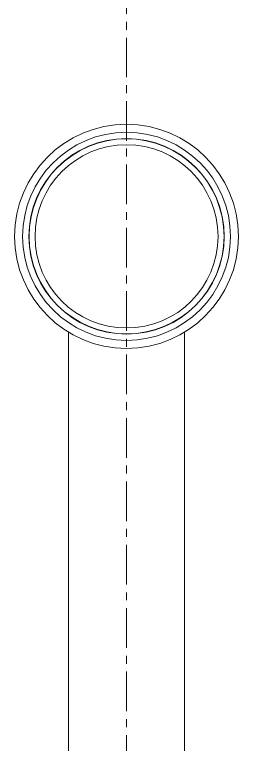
# Model space of a CAD drawing. Extents: x 36 to 784, y -97 to 961.
# Drawn here: x 321.9 to 370.9, y 606.3 to 765.8 of the extents above; entities that cross this region are included whole.
import ezdxf

# ---------------------------------------------------------------- set-up
doc = ezdxf.new("R2010")
doc.units = 0
doc.header["$LTSCALE"] = 23.1
doc.header["$MEASUREMENT"] = 0
doc.linetypes.add('CENTER', pattern=[0.6, 0.375, -0.075, 0.075, -0.075])
doc.layers.get('0').update_dxf_attribs({"linetype": 'CONTINUOUS'})

# ---------------------------------------------------------------- blocks, each defined once
blk = doc.blocks.new('A$C1487264A')
at = {"color": 7, "linetype": 'Continuous', "lineweight": 15}
for p, q in [((150.04, 672.15), (150.04, 527.37)), ((175.44, 527.11), (175.44, 672.15))]:
    blk.add_line(p, q, dxfattribs=at)
for radius in [24.5, 22.75, 21.38, 21.34, 20.03]:
    blk.add_circle((162.74, 693.1), radius, dxfattribs=at)

msp = doc.modelspace()

# ---------------------------------------------------------------- linework, layer by layer
at = {"color": 1, "linetype": 'CENTER', "lineweight": 0}
msp.add_line((346.4, 885.54), (346.4, 4.53), dxfattribs=at)

# ---------------------------------------------------------------- block references
msp.add_blockref('A$C1487264A', (183.67, 24.26))

doc.saveas('drawing.dxf')
